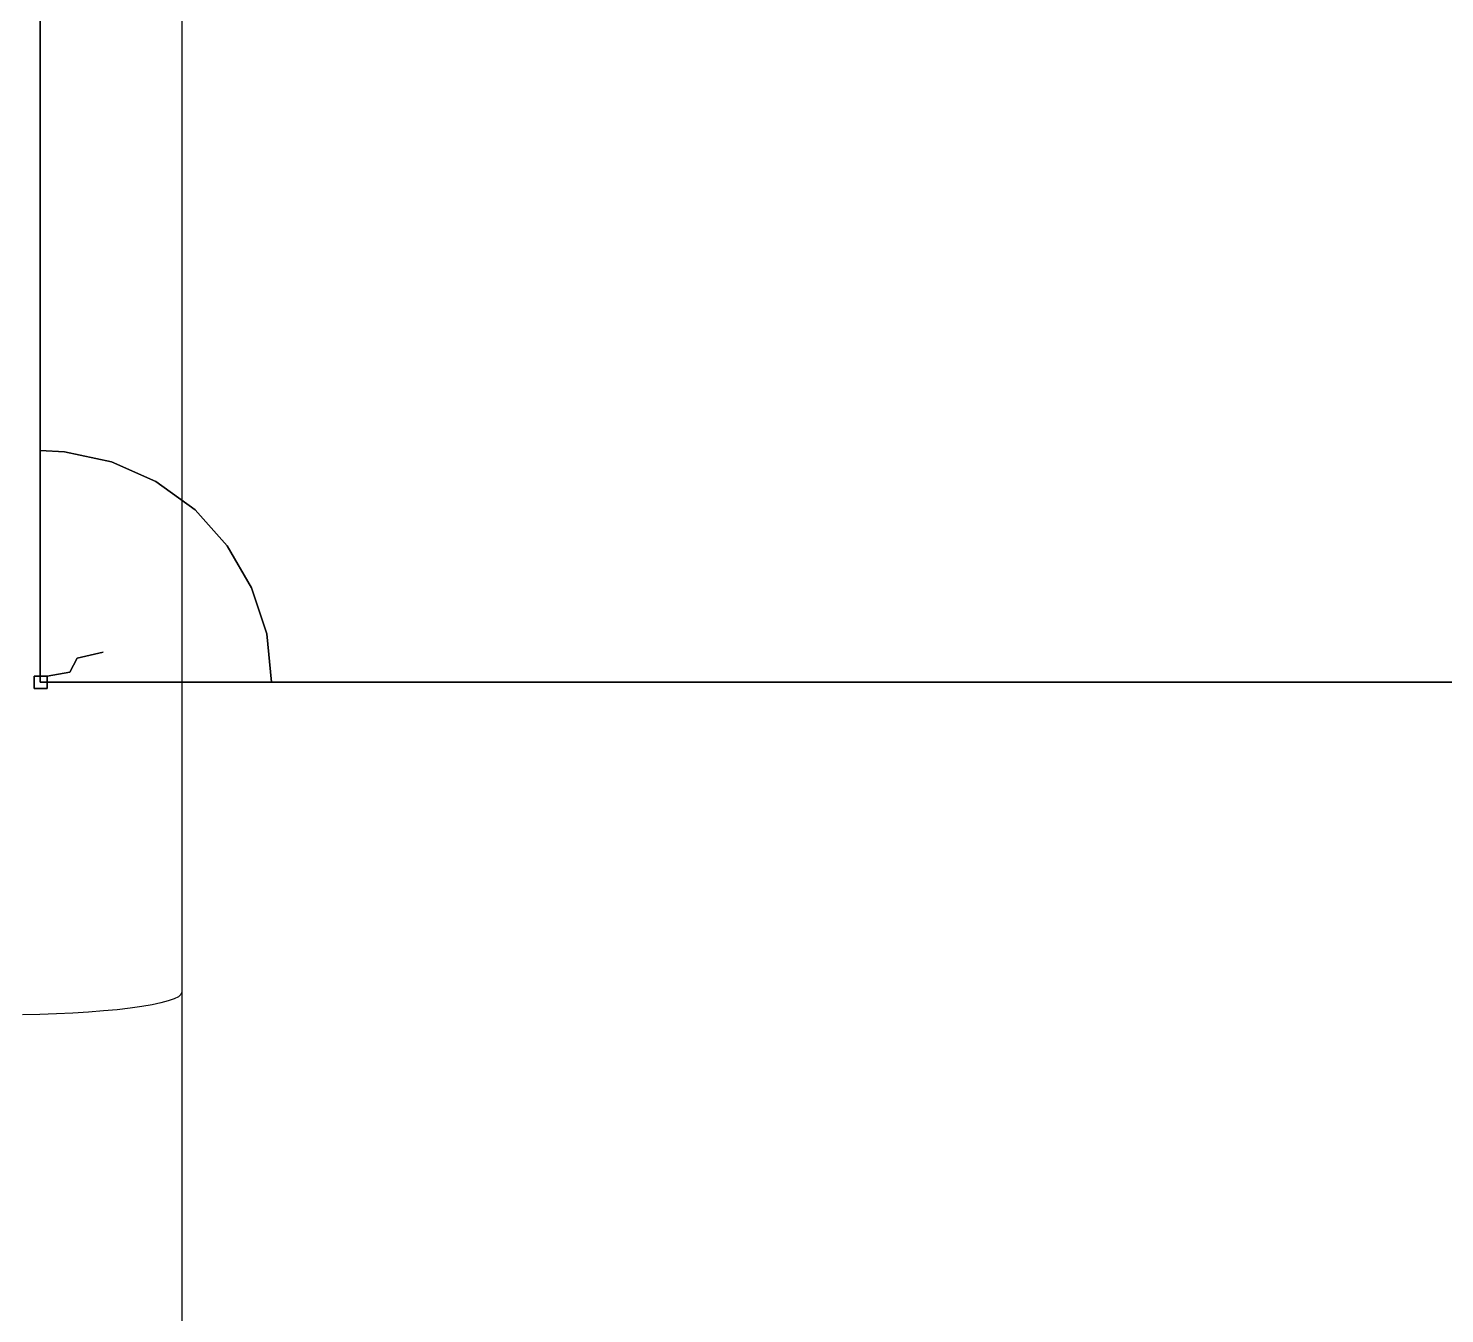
# Model space of a CAD drawing. Header units: millimetres. Extents: x 149919 to 150445, y 136651 to 136866.
# Drawn here: x 150265.61 to 150271.73, y 136721.85 to 136727.4 of the extents above; entities that cross this region are included whole.
import ezdxf

# ---------------------------------------------------------------- set-up
doc = ezdxf.new("R2010")
doc.units = ezdxf.units.MM
doc.header["$LTSCALE"] = 0.25
doc.linetypes.add('XKITLINE00', pattern=[0])
doc.layers.add('Horizontal Surface', color=7, linetype='Continuous')
doc.layers.add('Wall', color=7, linetype='Continuous')

# ---------------------------------------------------------------- blocks, each defined once
blk = doc.blocks.new('çatıı')
at = {"color": 8, "linetype": 'XKITLINE00'}
for p, q in [((12446.2, 8951.04), (12446.2, 7286.23)), ((12445.83, 7285.28), (12444.73, 7284.33)), ((12445.83, 7285.28), (12444.73, 7284.34)), ((12446.2, 7286.23), (12445.83, 7285.28)), ((12446.2, 7286.23), (12445.83, 7285.28)), ((12446.2, 7286.23), (12446.2, 5948.74)), ((12418.34, 7278.72), (12412.33, 7278.16)), ((12423.88, 7279.36), (12418.34, 7278.72)), ((12428.9, 7280.07), (12423.88, 7279.36)), ((12433.35, 7280.84), (12428.9, 7280.07)), ((12437.2, 7281.65), (12433.35, 7280.84)), ((12440.39, 7282.51), (12437.2, 7281.65)), ((12442.91, 7283.41), (12440.39, 7282.51)), ((12444.73, 7284.33), (12442.91, 7283.41)), ((12384.86, 7276.71), (12377.46, 7276.57)), ((12392.12, 7276.94), (12384.86, 7276.71)), ((12399.16, 7277.26), (12392.12, 7276.94)), ((12405.92, 7277.67), (12399.16, 7277.26)), ((12412.33, 7278.16), (12405.92, 7277.67))]:
    blk.add_line(p, q, dxfattribs=at)

msp = doc.modelspace()

# ---------------------------------------------------------------- linework, layer by layer
at = {"layer": 'Horizontal Surface', "color": 54}
msp.add_polyline3d([(150265.6936, 136724.5993, 1), (150265.6375, 136724.5993, 1), (150265.6375, 136724.5474, 1), (150265.6936, 136724.5474, 1)], close=True, dxfattribs=at)

# ---------------------------------------------------------------- block references
at = {"xscale": 0.009999943142843078, "yscale": 0.009999943142843078, "zscale": 0.009999943142843078}
msp.add_blockref('çatıı', (150141.8141, 136650.3731), dxfattribs=at)

# ---------------------------------------------------------------- meshes
at = {"layer": 'Wall'}
mesh = msp.add_polyface(dxfattribs=at)
corners = [(150370.6634, 136778.7344), (150370.6634, 136778.7344, 0.2), (150370.6634, 136724.5744), (150370.6634, 136724.5744, 0.2), (150265.6634, 136724.5744), (150265.6634, 136724.5744, 0.2), (150265.6634, 136792.5744), (150265.6634, 136792.5744, 0.2), (150370.6634, 136792.5744), (150370.6634, 136792.5744, 0.2), (150370.6634, 136778.7344), (150370.6634, 136778.7344, 0.2)]
mesh.append_faces([[corners[k] for k in face] for face in [(0, 1, 3, 2), (2, 3, 5, 4), (4, 5, 7, 6), (6, 7, 9, 8), (8, 9, 11, 10)]], dxfattribs={"color": 7})
mesh = msp.add_polyface(dxfattribs=at)
corners = [(150266.6634, 136724.5744), (150266.6634, 136724.5744, 0.2), (150266.6421, 136724.7823), (150266.6421, 136724.7823, 0.2), (150266.5771, 136724.9813), (150266.5771, 136724.9813, 0.2), (150266.4721, 136725.1623), (150266.4721, 136725.1623, 0.2), (150266.3334, 136725.3176), (150266.3334, 136725.3176, 0.2), (150266.1634, 136725.4404), (150266.1634, 136725.4404, 0.2), (150265.9721, 136725.5254), (150265.9721, 136725.5254, 0.2), (150265.7684, 136725.5688), (150265.7684, 136725.5688, 0.2), (150265.6634, 136725.5744), (150265.6634, 136725.5744, 0.2)]
mesh.append_faces([[corners[k] for k in face] for face in [(0, 1, 3, 2), (2, 3, 5, 4), (4, 5, 7, 6), (6, 7, 9, 8), (8, 9, 11, 10), (10, 11, 13, 12), (12, 13, 15, 14), (14, 15, 17, 16)]], dxfattribs={"color": 7})
mesh = msp.add_polyface(dxfattribs=at)
corners = [(150265.6936, 136724.5993, 0.85), (150265.6936, 136724.5993, 1), (150265.7913, 136724.6178, 0.85), (150265.7913, 136724.6178, 1), (150265.8243, 136724.6772, 0.85), (150265.8243, 136724.6772, 1), (150265.9365, 136724.7036, 0.85), (150265.9365, 136724.7036, 1)]
mesh.append_faces([[corners[k] for k in face] for face in [(0, 1, 3, 2), (2, 3, 5, 4), (4, 5, 7, 6)]], dxfattribs={"color": 1})
mesh = msp.add_polyface(dxfattribs=at)
corners = [(150265.6375, 136724.5474), (150265.6375, 136724.5474, 1), (150265.6375, 136724.5993), (150265.6375, 136724.5993, 1), (150265.6936, 136724.5993), (150265.6936, 136724.5993, 1), (150265.6936, 136724.5474), (150265.6936, 136724.5474, 1), (150265.6375, 136724.5474), (150265.6375, 136724.5474, 1)]
mesh.append_faces([[corners[k] for k in face] for face in [(0, 1, 3, 2), (2, 3, 5, 4), (4, 5, 7, 6), (6, 7, 9, 8)]], dxfattribs={"color": 54})
mesh = msp.add_polyface(dxfattribs=at)
corners = [(150265.6936, 136724.5474, 1), (150265.6936, 136724.5474, 2), (150265.6936, 136724.5993, 1), (150265.6936, 136724.5993, 2), (150265.6375, 136724.5993, 1), (150265.6375, 136724.5993, 2), (150265.6375, 136724.5474, 1), (150265.6375, 136724.5474, 2), (150265.6936, 136724.5474, 1), (150265.6936, 136724.5474, 2)]
mesh.append_faces([[corners[k] for k in face] for face in [(0, 1, 3, 2), (2, 3, 5, 4), (4, 5, 7, 6), (6, 7, 9, 8)]], dxfattribs={"color": 54})
mesh = msp.add_polyface(dxfattribs=at)
corners = [(150265.6936, 136724.5474, 1), (150265.6936, 136724.5474, 2), (150265.6936, 136724.5993, 1), (150265.6936, 136724.5993, 2), (150265.6375, 136724.5993, 1), (150265.6375, 136724.5993, 2), (150265.6375, 136724.5474, 1), (150265.6375, 136724.5474, 2), (150265.6936, 136724.5474, 1), (150265.6936, 136724.5474, 2)]
mesh.append_faces([[corners[k] for k in face] for face in [(0, 1, 3, 2), (2, 3, 5, 4), (4, 5, 7, 6), (6, 7, 9, 8)]], dxfattribs={"color": 54})
mesh = msp.add_polyface(dxfattribs=at)
corners = [(150266.5634, 136724.5744), (150266.5634, 136724.5744, 1), (150266.5634, 136724.5744), (150266.5634, 136724.5744, 1), (150266.5634, 136724.5744), (150266.5634, 136724.5744, 1), (150266.5634, 136724.5744), (150266.5634, 136724.5744, 1), (150266.5634, 136724.5744), (150266.5634, 136724.5744, 1), (150266.5634, 136724.5744), (150266.5634, 136724.5744, 1), (150266.5634, 136724.5744), (150266.5634, 136724.5744, 1)]
mesh.append_faces([[corners[k] for k in face] for face in [(0, 1, 3, 2), (2, 3, 5, 4), (4, 5, 7, 6), (6, 7, 9, 8), (8, 9, 11, 10), (10, 11, 13, 12)]], dxfattribs={"color": 253})
mesh = msp.add_polyface(dxfattribs=at)
corners = [(150266.5634, 136724.5744), (150266.5634, 136724.5744, 1), (150266.5634, 136724.5744), (150266.5634, 136724.5744, 1), (150266.5634, 136724.5744), (150266.5634, 136724.5744, 1), (150266.5634, 136724.5744), (150266.5634, 136724.5744, 1), (150266.5634, 136724.5744), (150266.5634, 136724.5744, 1), (150266.5634, 136724.5744), (150266.5634, 136724.5744, 1), (150266.5634, 136724.5744), (150266.5634, 136724.5744, 1)]
mesh.append_faces([[corners[k] for k in face] for face in [(0, 1, 3, 2), (2, 3, 5, 4), (4, 5, 7, 6), (6, 7, 9, 8), (8, 9, 11, 10), (10, 11, 13, 12)]], dxfattribs={"color": 253})
mesh = msp.add_polyface(dxfattribs=at)
corners = [(150266.6634, 136724.5744), (150266.6634, 136724.5744, 1), (150266.6634, 136724.5744), (150266.6634, 136724.5744, 1), (150266.6634, 136724.5744), (150266.6634, 136724.5744, 1), (150266.6634, 136724.5744), (150266.6634, 136724.5744, 1), (150266.6634, 136724.5744), (150266.6634, 136724.5744, 1), (150266.6634, 136724.5744), (150266.6634, 136724.5744, 1), (150266.6634, 136724.5744), (150266.6634, 136724.5744, 1)]
mesh.append_faces([[corners[k] for k in face] for face in [(0, 1, 3, 2), (2, 3, 5, 4), (4, 5, 7, 6), (6, 7, 9, 8), (8, 9, 11, 10), (10, 11, 13, 12)]], dxfattribs={"color": 253})
mesh = msp.add_polyface(dxfattribs=at)
corners = [(150266.6634, 136724.5744), (150266.6634, 136724.5744, 1), (150266.6634, 136724.5744), (150266.6634, 136724.5744, 1), (150266.6634, 136724.5744), (150266.6634, 136724.5744, 1), (150266.6634, 136724.5744), (150266.6634, 136724.5744, 1), (150266.6634, 136724.5744), (150266.6634, 136724.5744, 1), (150266.6634, 136724.5744), (150266.6634, 136724.5744, 1), (150266.6634, 136724.5744), (150266.6634, 136724.5744, 1)]
mesh.append_faces([[corners[k] for k in face] for face in [(0, 1, 3, 2), (2, 3, 5, 4), (4, 5, 7, 6), (6, 7, 9, 8), (8, 9, 11, 10), (10, 11, 13, 12)]], dxfattribs={"color": 253})

doc.saveas('drawing.dxf')
